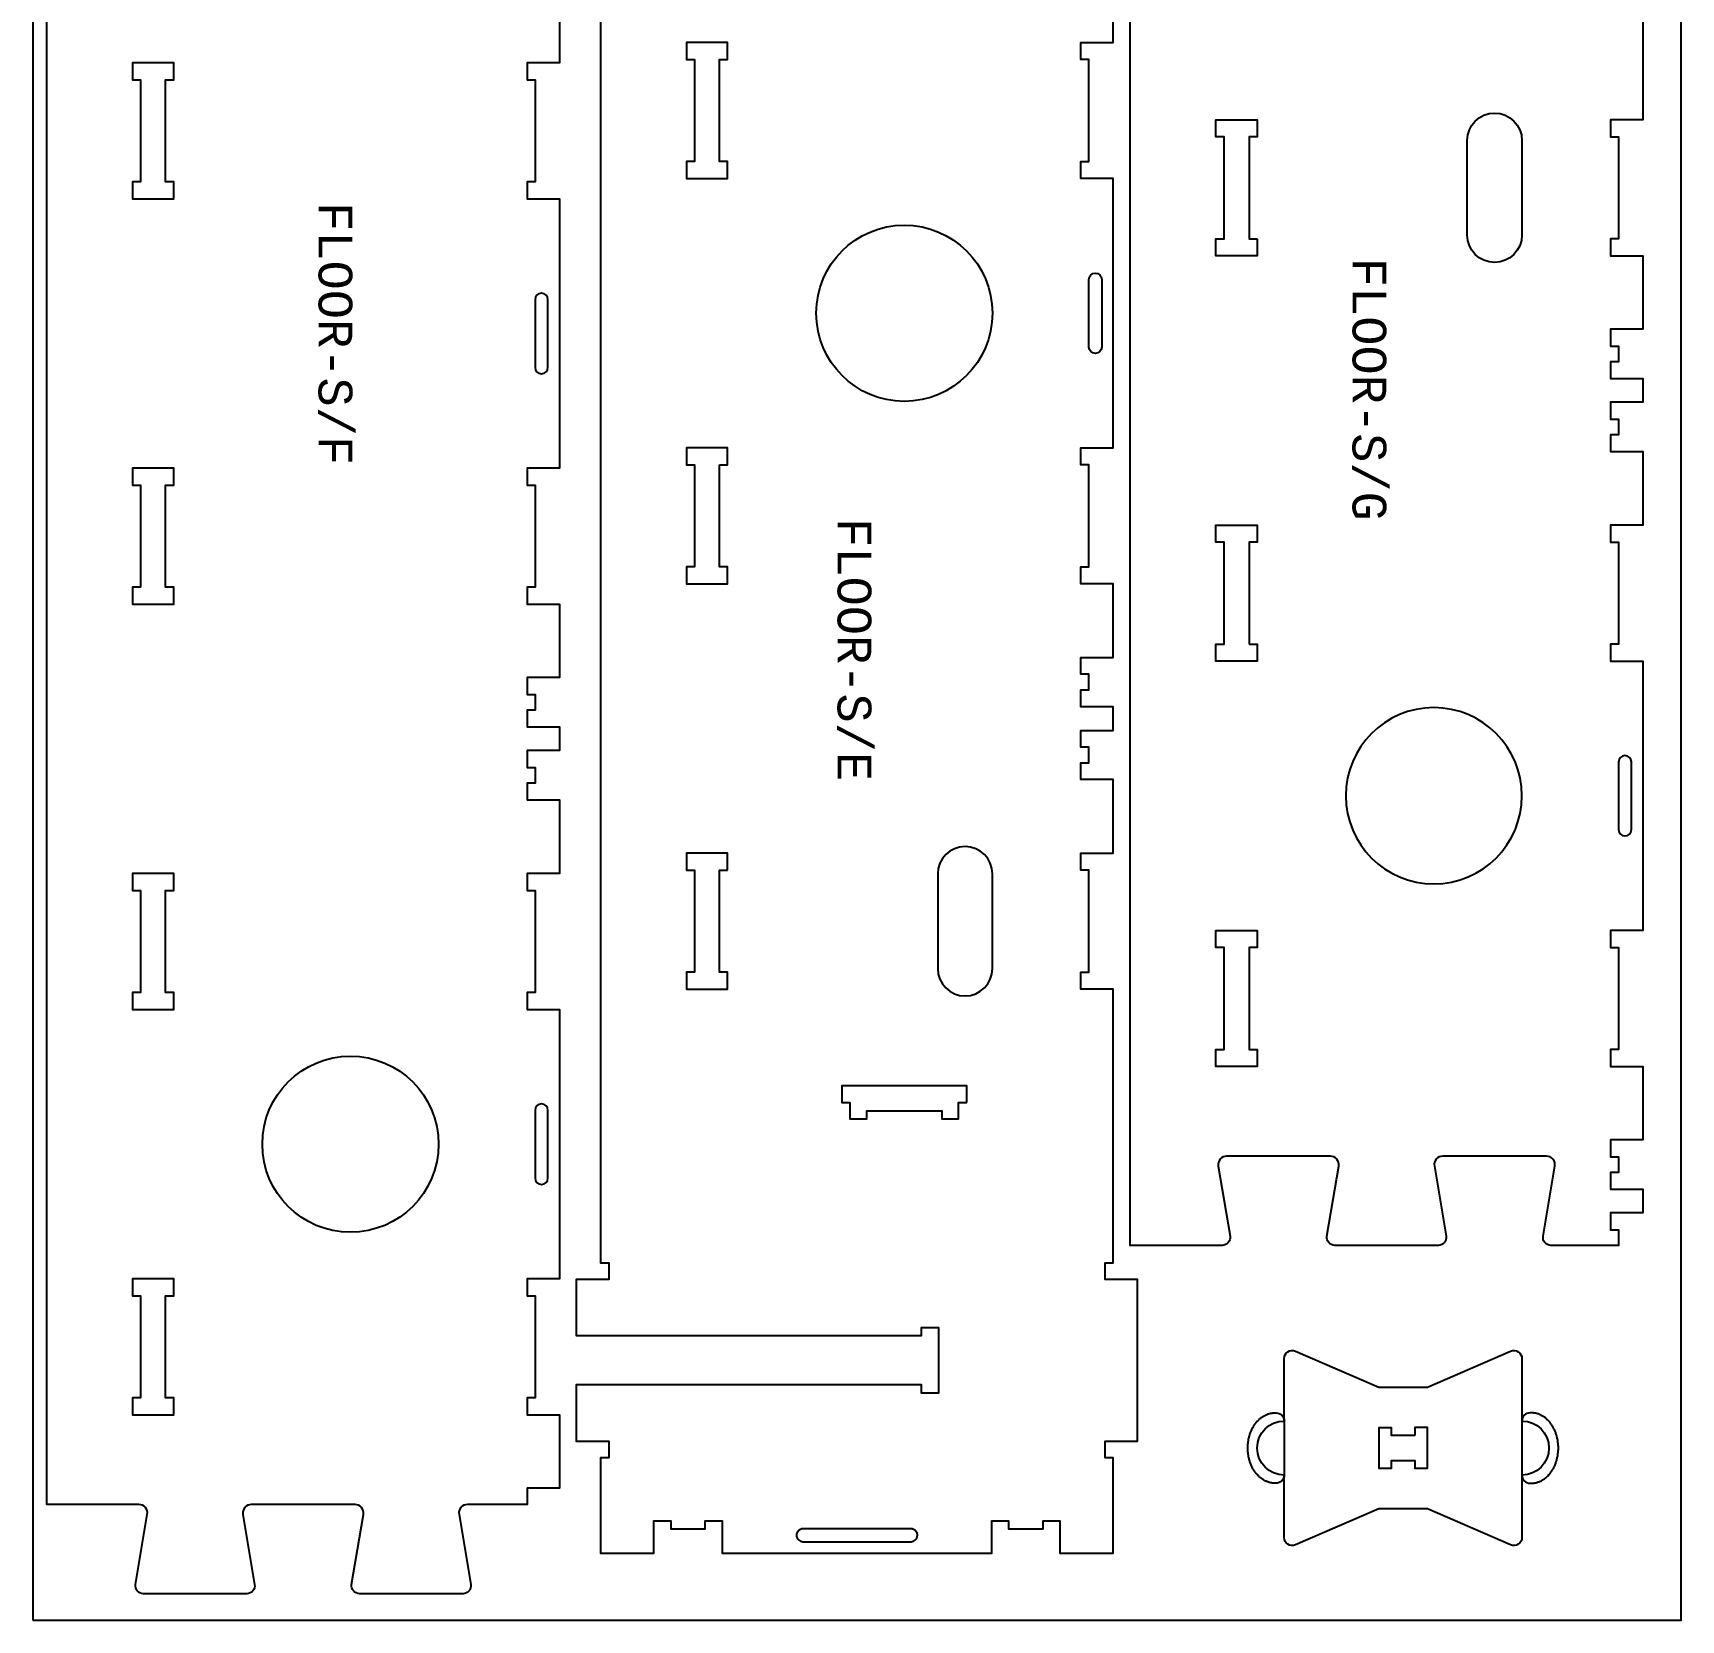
# Model space of a CAD drawing. Extents: x -30 to 12678, y 0 to 23683.
# Drawn here: x 5063 to 6283, y 1291 to 2466 of the extents above; entities that cross this region are included whole.
import ezdxf

# ---------------------------------------------------------------- set-up
doc = ezdxf.new("R2010")
doc.units = 0
for name, color, linetype in [('0_SHEET_SPRUCEPLY_2440X122', 1, 'CONTINUOUS'), ('1_ANYTOOL_1MMDEEP_LABELS_S', 2, 'CONTINUOUS'), ('3_ANYTOOL_CUTTHROUGH_INSID', 4, 'CONTINUOUS'), ('4_ANYTOOL_CUTTHROUGH_OUTSI', 5, 'CONTINUOUS'), ('5_ANYTOOL_HALF_MILL_9MM_IN', 3, 'CONTINUOUS')]:
    doc.layers.add(name, color=color, linetype=linetype)
doc.styles.add('MONOTXT_REGULAR', font='')
doc.styles.get('MONOTXT_REGULAR').set_extended_font_data('Monotxt')

msp = doc.modelspace()

# ---------------------------------------------------------------- linework, layer by layer
at = {"layer": '0_SHEET_SPRUCEPLY_2440X122'}
msp.add_lwpolyline([(5063, 1290.9), (6283, 1290.9), (6283, 3730.9), (5063, 3730.9)], close=True, dxfattribs=at)
at = {"layer": '3_ANYTOOL_CUTTHROUGH_INSID'}
for points in [[(5547, 2357.9), (5577.2, 2357.9), (5577.2, 2370.4), (5571.2, 2370.4), (5571.2, 2445.9), (5577.2, 2445.9), (5577.2, 2458.4), (5546.7, 2458.4), (5546.7, 2445.9), (5552.7, 2445.9), (5552.7, 2370.4), (5546.7, 2370.4), (5546.7, 2357.9)], [(5137, 2342.9), (5167.2, 2342.9), (5167.2, 2355.4), (5161.2, 2355.4), (5161.2, 2430.9), (5167.2, 2430.9), (5167.2, 2443.4), (5136.7, 2443.4), (5136.7, 2430.9), (5142.7, 2430.9), (5142.7, 2355.4), (5136.7, 2355.4), (5136.7, 2342.9)], [(5969.2, 2313.2), (5969.2, 2300.7), (5938.7, 2300.7), (5938.7, 2313.2), (5944.7, 2313.2), (5944.7, 2388.7), (5938.7, 2388.7), (5938.7, 2401.2), (5969.2, 2401.2), (5969.2, 2388.7), (5963.2, 2388.7), (5963.2, 2313.2)], [(5571.2, 2145.9), (5577.2, 2145.9), (5577.2, 2158.4), (5546.7, 2158.4), (5546.7, 2145.9), (5552.7, 2145.9), (5552.7, 2070.4), (5546.7, 2070.4), (5546.7, 2057.9), (5577.2, 2057.9), (5577.2, 2070.4), (5571.2, 2070.4)], [(5167, 2143.4), (5136.7, 2143.4), (5136.7, 2130.9), (5142.7, 2130.9), (5142.7, 2055.4), (5136.7, 2055.4), (5136.7, 2042.9), (5167.2, 2042.9), (5167.2, 2055.4), (5161.2, 2055.4), (5161.2, 2130.9), (5167.2, 2130.9), (5167.2, 2143.4)], [(5963.2, 2013.2), (5969.2, 2013.2), (5969.2, 2000.7), (5938.7, 2000.7), (5938.7, 2013.2), (5944.7, 2013.2), (5944.7, 2088.7), (5938.7, 2088.7), (5938.7, 2101.2), (5969.2, 2101.2), (5969.2, 2088.7), (5963.2, 2088.7)], [(5577.2, 1845.9), (5577.2, 1858.4), (5546.7, 1858.4), (5546.7, 1845.9), (5552.7, 1845.9), (5552.7, 1770.4), (5546.7, 1770.4), (5546.7, 1757.9), (5577.2, 1757.9), (5577.2, 1770.4), (5571.2, 1770.4), (5571.2, 1845.9)], [(5167.2, 1743.1), (5167.2, 1755.4), (5161.2, 1755.4), (5161.2, 1830.9), (5167.2, 1830.9), (5167.2, 1843.4), (5136.7, 1843.4), (5136.7, 1830.9), (5142.7, 1830.9), (5142.7, 1755.4), (5136.7, 1755.4), (5136.7, 1742.9), (5167.2, 1742.9)], [(5939, 1801.2), (5969.2, 1801.2), (5969.2, 1788.7), (5963.2, 1788.7), (5963.2, 1713.2), (5969.2, 1713.2), (5969.2, 1700.7), (5938.7, 1700.7), (5938.7, 1713.2), (5944.7, 1713.2), (5944.7, 1788.7), (5938.7, 1788.7), (5938.7, 1801.2)], [(5754.2, 1673.9), (5754.2, 1686.4), (5661.7, 1686.4), (5661.7, 1673.9), (5667.7, 1673.9), (5667.7, 1661.9), (5680.2, 1661.9), (5680.2, 1667.9), (5735.7, 1667.9), (5735.7, 1661.9), (5748.2, 1661.9), (5748.2, 1673.9)], [(5167.2, 1443.1), (5167.2, 1455.4), (5161.2, 1455.4), (5161.2, 1530.9), (5167.2, 1530.9), (5167.2, 1543.4), (5136.7, 1543.4), (5136.7, 1530.9), (5142.7, 1530.9), (5142.7, 1455.4), (5136.7, 1455.4), (5136.7, 1442.9), (5167.2, 1442.9)], [(6085.8, 1427.5), (6068.7, 1427.5), (6068.7, 1433.2), (6059.2, 1433.2), (6059.2, 1403.2), (6068.7, 1403.2), (6068.7, 1409), (6085.8, 1409), (6085.8, 1403.3), (6095.2, 1403.3), (6095.2, 1433.3), (6085.8, 1433.3)]]:
    msp.add_lwpolyline(points, close=True, dxfattribs=at)
for points in [[(6124.7, 2386, -1), (6165.2, 2386), (6165.2, 2316, -1), (6124.7, 2316)], [(5854.2, 2283.1), (5854.2, 2233.1, -1), (5844.7, 2233.1), (5844.7, 2283.1, -1)], [(5444.2, 2218.1), (5444.2, 2268.1, 1), (5434.7, 2268.1), (5434.7, 2218.1, 1)], [(6246.2, 1876), (6246.2, 1926, 1), (6236.7, 1926), (6236.7, 1876, 1)], [(5732.7, 1773.1, 1), (5773.2, 1773.1), (5773.2, 1843.1, 1), (5732.7, 1843.1)], [(5444.2, 1618.1), (5444.2, 1668.1, 1), (5434.7, 1668.1), (5434.7, 1618.1, 1)], [(5633, 1348.9), (5713, 1348.9, 0.414214), (5717.7, 1353.6), (5717.7, 1353.7), (5717.7, 1353.8), (5717.7, 1353.9), (5717.7, 1354.1), (5717.7, 1354.2), (5717.7, 1354.3), (5717.7, 1354.4), (5717.7, 1354.5), (5717.6, 1354.6), (5717.6, 1354.7), (5717.6, 1354.8), (5717.5, 1354.9), (5717.5, 1355), (5717.5, 1355.2), (5717.4, 1355.3), (5717.4, 1355.4), (5717.4, 1355.5), (5717.3, 1355.6), (5717.3, 1355.7), (5717.2, 1355.8), (5717.1, 1355.9), (5717.1, 1356), (5717, 1356.1), (5717, 1356.2), (5716.9, 1356.3), (5716.8, 1356.4), (5716.7, 1356.5), (5716.7, 1356.6), (5716.6, 1356.7), (5716.5, 1356.8), (5716.4, 1356.9), (5716.3, 1357), (5716.3, 1357.1), (5716.2, 1357.2), (5716.1, 1357.2), (5716, 1357.3), (5715.9, 1357.4), (5715.8, 1357.5), (5715.7, 1357.5), (5715.6, 1357.6), (5715.5, 1357.7), (5715.4, 1357.7), (5715.3, 1357.8), (5715.2, 1357.8), (5715.1, 1357.9), (5714.9, 1357.9), (5714.8, 1358), (5714.7, 1358), (5714.6, 1358.1), (5714.5, 1358.1), (5714.4, 1358.2), (5714.3, 1358.2), (5714.2, 1358.2), (5714.1, 1358.2), (5714, 1358.3), (5713.8, 1358.3), (5713.7, 1358.3), (5713.6, 1358.3), (5713.5, 1358.3), (5713.4, 1358.4), (5713.3, 1358.4), (5713.2, 1358.4), (5713.1, 1358.4), (5713, 1358.4), (5633, 1358.4), (5632.9, 1358.4), (5632.8, 1358.4), (5632.7, 1358.4), (5632.6, 1358.4), (5632.4, 1358.3), (5632.3, 1358.3), (5632.2, 1358.3), (5632.1, 1358.3), (5632, 1358.3), (5631.9, 1358.3), (5631.8, 1358.2), (5631.7, 1358.2), (5631.6, 1358.2), (5631.5, 1358.1), (5631.3, 1358.1), (5631.2, 1358), (5631.1, 1358), (5631, 1358), (5630.9, 1357.9), (5630.8, 1357.8), (5630.7, 1357.8), (5630.6, 1357.7), (5630.5, 1357.7), (5630.4, 1357.6), (5630.3, 1357.5), (5630.2, 1357.5), (5630.1, 1357.4), (5630, 1357.3), (5629.9, 1357.2), (5629.8, 1357.2), (5629.7, 1357.1), (5629.6, 1357), (5629.5, 1356.9), (5629.5, 1356.8), (5629.4, 1356.7), (5629.3, 1356.6), (5629.2, 1356.5), (5629.1, 1356.4), (5629.1, 1356.3), (5629, 1356.2), (5628.9, 1356.1), (5628.9, 1356), (5628.8, 1355.9), (5628.8, 1355.8), (5628.7, 1355.7), (5628.7, 1355.6), (5628.6, 1355.5), (5628.6, 1355.4), (5628.5, 1355.3), (5628.5, 1355.2), (5628.4, 1355), (5628.4, 1354.9), (5628.4, 1354.8), (5628.4, 1354.7), (5628.3, 1354.6), (5628.3, 1354.5), (5628.3, 1354.4), (5628.3, 1354.3), (5628.3, 1354.2), (5628.3, 1354.1), (5628.2, 1353.9), (5628.2, 1353.8), (5628.2, 1353.7), (5628.2, 1353.6, 0.414214)]]:
    msp.add_lwpolyline(points, format="xyb", close=True, dxfattribs=at)
for centre in [(5708, 2258.1), (5298, 1643.1)]:
    msp.add_circle(centre, 65.2, dxfattribs=at)
at = {"layer": '3_ANYTOOL_CUTTHROUGH_INSID', "extrusion": (0, 0, -1)}
msp.add_circle((-6100, 1901), 65.2, dxfattribs=at)
at = {"layer": '4_ANYTOOL_CUTTHROUGH_OUTSI'}
for points in [[(5452.7, 2497.9), (5452.7, 2443.4), (5428.7, 2443.4), (5428.7, 2430.9), (5434.7, 2430.9), (5434.7, 2355.4), (5428.7, 2355.4), (5428.7, 2342.9), (5452.7, 2342.9), (5452.7, 2143.4), (5428.7, 2143.4), (5428.7, 2130.9), (5434.7, 2130.9), (5434.7, 2055.4), (5428.7, 2055.4), (5428.7, 2042.9), (5452.7, 2042.9), (5452.7, 1988.4), (5428.7, 1988.4), (5428.7, 1975.9), (5434.7, 1975.9), (5434.7, 1964.4), (5428.7, 1964.4), (5428.7, 1951.9), (5452.7, 1951.9), (5452.7, 1934.4), (5428.7, 1934.4), (5428.7, 1921.9), (5434.7, 1921.9), (5434.7, 1910.4), (5428.7, 1910.4), (5428.7, 1897.9), (5452.7, 1897.9), (5452.7, 1843.4), (5428.7, 1843.4), (5428.7, 1830.9), (5434.7, 1830.9), (5434.7, 1755.4), (5428.7, 1755.4), (5428.7, 1742.9), (5452.7, 1742.9), (5452.7, 1543.4), (5428.7, 1543.4), (5428.7, 1530.9), (5434.7, 1530.9), (5434.7, 1455.4), (5428.7, 1455.4), (5428.7, 1442.9), (5452.7, 1442.9), (5452.7, 1388.4), (5428.7, 1388.4), (5428.7, 1376.4), (5384.6, 1376.4), (5384.6, 1376.4, 0.463455), (5378.4, 1369.1), (5387.1, 1317.1, -0.463455), (5381.4, 1310.4), (5304.6, 1310.4, -0.463455), (5298.9, 1317.1), (5307.6, 1369.1, 0.463455), (5301.4, 1376.4), (5224.6, 1376.4, 0.463455), (5218.4, 1369.1), (5227.1, 1317.1, -0.463455), (5221.4, 1310.4), (5144.6, 1310.4, -0.463455), (5138.9, 1317.1), (5147.6, 1369.1, 0.463455), (5141.4, 1376.4), (5073.2, 1376.4), (5073.2, 3109.9)], [(6254.7, 2603.7), (6254.7, 2401.2), (6230.7, 2401.2), (6230.7, 2388.7), (6236.7, 2388.7), (6236.7, 2313.2), (6230.7, 2313.2), (6230.7, 2300.7), (6254.7, 2300.7), (6254.7, 2246.2), (6230.7, 2246.2), (6230.7, 2233.7), (6236.7, 2233.7), (6236.7, 2222.2), (6230.7, 2222.2), (6230.7, 2209.7), (6254.7, 2209.7), (6254.7, 2192.2), (6230.7, 2192.2), (6230.7, 2179.7), (6236.7, 2179.7), (6236.7, 2168.2), (6230.7, 2168.2), (6230.7, 2155.7), (6254.7, 2155.7), (6254.7, 2101.2), (6230.7, 2101.2), (6230.7, 2088.7), (6236.7, 2088.7), (6236.7, 2013.2), (6230.7, 2013.2), (6230.7, 2000.7), (6254.7, 2000.7), (6254.7, 1801.2), (6230.7, 1801.2), (6230.7, 1788.7), (6236.7, 1788.7), (6236.7, 1713.2), (6230.7, 1713.2), (6230.7, 1700.7), (6254.7, 1700.7), (6254.7, 1646.2), (6230.7, 1646.2), (6230.7, 1633.7), (6236.7, 1633.7), (6236.7, 1622.2), (6230.7, 1622.2), (6230.7, 1609.7), (6254.7, 1609.7), (6254.7, 1592.2), (6230.7, 1592.2), (6230.7, 1579.7), (6236.7, 1579.7), (6236.7, 1568.2), (6186.6, 1568.2), (6186.6, 1568.2, -0.463455), (6180.9, 1574.9), (6189.6, 1626.9, 0.463455), (6183.4, 1634.2), (6106.6, 1634.2, 0.463455), (6100.4, 1626.9), (6109.1, 1574.9, -0.463455), (6103.4, 1568.2), (6026.6, 1568.2, -0.463455), (6020.9, 1574.9), (6029.6, 1626.9, 0.463455), (6023.4, 1634.2), (5946.6, 1634.2, 0.463455), (5940.4, 1626.9), (5949.1, 1574.9, -0.463455), (5943.4, 1568.2), (5875.2, 1568.2), (5875.2, 2603.7)]]:
    msp.add_lwpolyline(points, format="xyb", dxfattribs=at)
msp.add_lwpolyline([(5483.2, 2590.9), (5483.2, 1555.4), (5489.2, 1555.4), (5489.2, 1542.9), (5465.2, 1542.9), (5465.2, 1501.4), (5720.7, 1501.4), (5720.7, 1507.4), (5733.2, 1507.4), (5733.2, 1458.9), (5720.7, 1458.9), (5720.7, 1464.9), (5465.2, 1464.9), (5465.2, 1423.4), (5489.2, 1423.4), (5489.2, 1410.9), (5483.2, 1410.9), (5483.2, 1340.4), (5522.7, 1340.4), (5522.7, 1364.4), (5535.2, 1364.4), (5535.2, 1358.4), (5560.7, 1358.4), (5560.7, 1364.4), (5573.2, 1364.4), (5573.2, 1340.4), (5772.7, 1340.4), (5772.7, 1364.4), (5785.2, 1364.4), (5785.2, 1358.4), (5810.7, 1358.4), (5810.7, 1364.4), (5823.2, 1364.4), (5823.2, 1340.4), (5862.7, 1340.4), (5862.7, 1410.9), (5856.7, 1410.9), (5856.7, 1423.4), (5880.7, 1423.4), (5880.7, 1542.9), (5856.7, 1542.9), (5856.7, 1555.4), (5862.7, 1555.4), (5862.7, 1757.9), (5838.7, 1757.9), (5838.7, 1770.4), (5844.7, 1770.4), (5844.7, 1845.9), (5838.7, 1845.9), (5838.7, 1858.4), (5862.7, 1858.4), (5862.7, 1912.9), (5838.7, 1912.9), (5838.7, 1925.4), (5844.7, 1925.4), (5844.7, 1936.9), (5838.7, 1936.9), (5838.7, 1949.4), (5862.7, 1949.4), (5862.7, 1966.9), (5838.7, 1966.9), (5838.7, 1979.4), (5844.7, 1979.4), (5844.7, 1990.9), (5838.7, 1990.9), (5838.7, 2003.4), (5862.7, 2003.4), (5862.7, 2057.9), (5838.7, 2057.9), (5838.7, 2070.4), (5844.7, 2070.4), (5844.7, 2145.9), (5838.7, 2145.9), (5838.7, 2158.4), (5862.7, 2158.4), (5862.7, 2357.9), (5838.7, 2357.9), (5838.7, 2370.4), (5844.7, 2370.4), (5844.7, 2445.9), (5838.7, 2445.9), (5838.7, 2458.4), (5862.7, 2458.4), (5862.7, 2512.9)], dxfattribs=at)
msp.add_lwpolyline([(6165.2, 1352, -0.539734), (6156.8, 1346.5), (6095.2, 1373.2), (6059.2, 1373.2), (5997.6, 1346.5, -0.539734), (5989.2, 1352), (5989.2, 1398.2, -1), (5989.2, 1438.2), (5989.2, 1484.4, -0.539734), (5997.6, 1489.9), (6059.2, 1463.2), (6095.2, 1463.2), (6156.8, 1489.9, -0.539734), (6165.2, 1484.4), (6165.2, 1438.2, -1), (6165.2, 1398.2)], format="xyb", close=True, dxfattribs=at)
at = {"layer": '5_ANYTOOL_HALF_MILL_9MM_IN'}
for points in [[(5982.2, 1392.2), (5981.8, 1392.2), (5981.4, 1392.2), (5980.9, 1392.3), (5980.4, 1392.3), (5980, 1392.4), (5979.5, 1392.5), (5979.1, 1392.5), (5978.6, 1392.7), (5978.1, 1392.8), (5977.7, 1392.9), (5977.2, 1393.1), (5976.7, 1393.2), (5976.3, 1393.4), (5975.8, 1393.6), (5975.4, 1393.8), (5974.9, 1394), (5974.4, 1394.3), (5974, 1394.6), (5973.5, 1394.8), (5973.1, 1395.1), (5972.6, 1395.4), (5972.2, 1395.8), (5971.7, 1396.1), (5971.3, 1396.5), (5970.9, 1396.8), (5970.5, 1397.2), (5970.1, 1397.6), (5969.7, 1398), (5969.3, 1398.5), (5968.9, 1398.9), (5968.5, 1399.4), (5968.1, 1399.8), (5967.8, 1400.3), (5967.4, 1400.8), (5967.1, 1401.3), (5966.7, 1401.8), (5966.4, 1402.4), (5966.1, 1402.9), (5965.8, 1403.4), (5965.5, 1404), (5965.2, 1404.6), (5965, 1405.1), (5964.7, 1405.7), (5964.5, 1406.3), (5964.3, 1406.9), (5964.1, 1407.5), (5963.9, 1408), (5963.7, 1408.6), (5963.5, 1409.2), (5963.3, 1409.9), (5963.2, 1410.5), (5963, 1411.1), (5962.9, 1411.7), (5962.8, 1412.3), (5962.7, 1412.9), (5962.6, 1413.5), (5962.5, 1414.1), (5962.5, 1414.7), (5962.4, 1415.3), (5962.3, 1415.9), (5962.3, 1416.5), (5962.3, 1417.1), (5962.3, 1418.2), (5962.3, 1419.4), (5962.3, 1420), (5962.3, 1420.6), (5962.4, 1421.1), (5962.5, 1421.7), (5962.5, 1422.3), (5962.6, 1422.9), (5962.7, 1423.6), (5962.8, 1424.2), (5962.9, 1424.8), (5963, 1425.4), (5963.2, 1426), (5963.3, 1426.6), (5963.5, 1427.2), (5963.7, 1427.8), (5963.9, 1428.4), (5964.1, 1429), (5964.3, 1429.6), (5964.5, 1430.2), (5964.7, 1430.7), (5965, 1431.3), (5965.3, 1431.9), (5965.5, 1432.4), (5965.8, 1433), (5966.1, 1433.5), (5966.4, 1434.1), (5966.7, 1434.6), (5967.1, 1435.1), (5967.4, 1435.6), (5967.8, 1436.1), (5968.1, 1436.6), (5968.5, 1437.1), (5968.9, 1437.5), (5969.3, 1438), (5969.7, 1438.4), (5970.1, 1438.8), (5970.5, 1439.2), (5970.9, 1439.6), (5971.3, 1440), (5971.8, 1440.3), (5972.2, 1440.7), (5972.6, 1441), (5973.1, 1441.3), (5973.5, 1441.6), (5974, 1441.9), (5974.5, 1442.1), (5974.9, 1442.4), (5975.4, 1442.6), (5975.8, 1442.8), (5976.3, 1443), (5976.8, 1443.2), (5977.2, 1443.4), (5977.7, 1443.5), (5978.2, 1443.7), (5978.6, 1443.8), (5979.1, 1443.9), (5979.6, 1444), (5980, 1444.1), (5980.5, 1444.1), (5980.9, 1444.2), (5981.4, 1444.2), (5981.8, 1444.2), (5982.3, 1444.2), (5983.2, 1444.2, -0.413668), (5989.2, 1438.2), (5989.2, 1398.2, -0.41476), (5983.2, 1392.2)], [(6172.2, 1392.2), (6172.7, 1392.2), (6173.1, 1392.2), (6173.6, 1392.3), (6174, 1392.3), (6174.5, 1392.4), (6174.9, 1392.5), (6175.4, 1392.5), (6175.9, 1392.7), (6176.3, 1392.8), (6176.8, 1392.9), (6177.2, 1393.1), (6177.7, 1393.2), (6178.2, 1393.4), (6178.6, 1393.6), (6179.1, 1393.8), (6179.6, 1394), (6180, 1394.3), (6180.5, 1394.6), (6180.9, 1394.8), (6181.4, 1395.1), (6181.8, 1395.4), (6182.3, 1395.8), (6182.7, 1396.1), (6183.1, 1396.5), (6183.6, 1396.8), (6184, 1397.2), (6184.4, 1397.6), (6184.8, 1398), (6185.2, 1398.5), (6185.6, 1398.9), (6186, 1399.4), (6186.3, 1399.8), (6186.7, 1400.3), (6187.1, 1400.8), (6187.4, 1401.3), (6187.7, 1401.8), (6188, 1402.4), (6188.4, 1402.9), (6188.7, 1403.4), (6188.9, 1404), (6189.2, 1404.6), (6189.5, 1405.1), (6189.7, 1405.7), (6190, 1406.3), (6190.2, 1406.9), (6190.4, 1407.5), (6190.6, 1408), (6190.8, 1408.6), (6191, 1409.2), (6191.1, 1409.9), (6191.3, 1410.5), (6191.4, 1411.1), (6191.5, 1411.7), (6191.7, 1412.3), (6191.8, 1412.9), (6191.9, 1413.5), (6191.9, 1414.1), (6192, 1414.7), (6192.1, 1415.3), (6192.1, 1415.9), (6192.1, 1416.5), (6192.2, 1417.1), (6192.2, 1418.2), (6192.2, 1419.4), (6192.1, 1420), (6192.1, 1420.6), (6192.1, 1421.1), (6192, 1421.7), (6191.9, 1422.3), (6191.9, 1422.9), (6191.8, 1423.6), (6191.7, 1424.2), (6191.5, 1424.8), (6191.4, 1425.4), (6191.3, 1426), (6191.1, 1426.6), (6191, 1427.2), (6190.8, 1427.8), (6190.6, 1428.4), (6190.4, 1429), (6190.2, 1429.6), (6190, 1430.2), (6189.7, 1430.7), (6189.5, 1431.3), (6189.2, 1431.9), (6188.9, 1432.4), (6188.6, 1433), (6188.3, 1433.5), (6188, 1434.1), (6187.7, 1434.6), (6187.4, 1435.1), (6187, 1435.6), (6186.7, 1436.1), (6186.3, 1436.6), (6186, 1437.1), (6185.6, 1437.5), (6185.2, 1438), (6184.8, 1438.4), (6184.4, 1438.8), (6184, 1439.2), (6183.6, 1439.6), (6183.1, 1440), (6182.7, 1440.3), (6182.3, 1440.7), (6181.8, 1441), (6181.4, 1441.3), (6180.9, 1441.6), (6180.5, 1441.9), (6180, 1442.1), (6179.5, 1442.4), (6179.1, 1442.6), (6178.6, 1442.8), (6178.1, 1443), (6177.7, 1443.2), (6177.2, 1443.4), (6176.7, 1443.5), (6176.3, 1443.7), (6175.8, 1443.8), (6175.3, 1443.9), (6174.9, 1444), (6174.4, 1444.1), (6174, 1444.1), (6173.5, 1444.2), (6173.1, 1444.2), (6172.6, 1444.2), (6172.2, 1444.2), (6171.2, 1444.2, 0.413668), (6165.2, 1438.2), (6165.2, 1398.2, 0.41476), (6171.2, 1392.2)]]:
    msp.add_lwpolyline(points, format="xyb", close=True, dxfattribs=at)

# ---------------------------------------------------------------- texts
at = {"layer": '1_ANYTOOL_1MMDEEP_LABELS_S', "char_height": 25, "attachment_point": 5, "rotation": 270, "style": 'MONOTXT_REGULAR'}
for s, insert, width in [('FLOOR-S/F', (5286.7, 2243), 486.216), ('FLOOR-S/G', (6052.1, 2201.8), 486.757), ('FLOOR-S/E', (5670.9, 2009.1), 486.216)]:
    msp.add_mtext(s, dxfattribs=dict(at, insert=insert, width=width))

doc.saveas('drawing.dxf')
